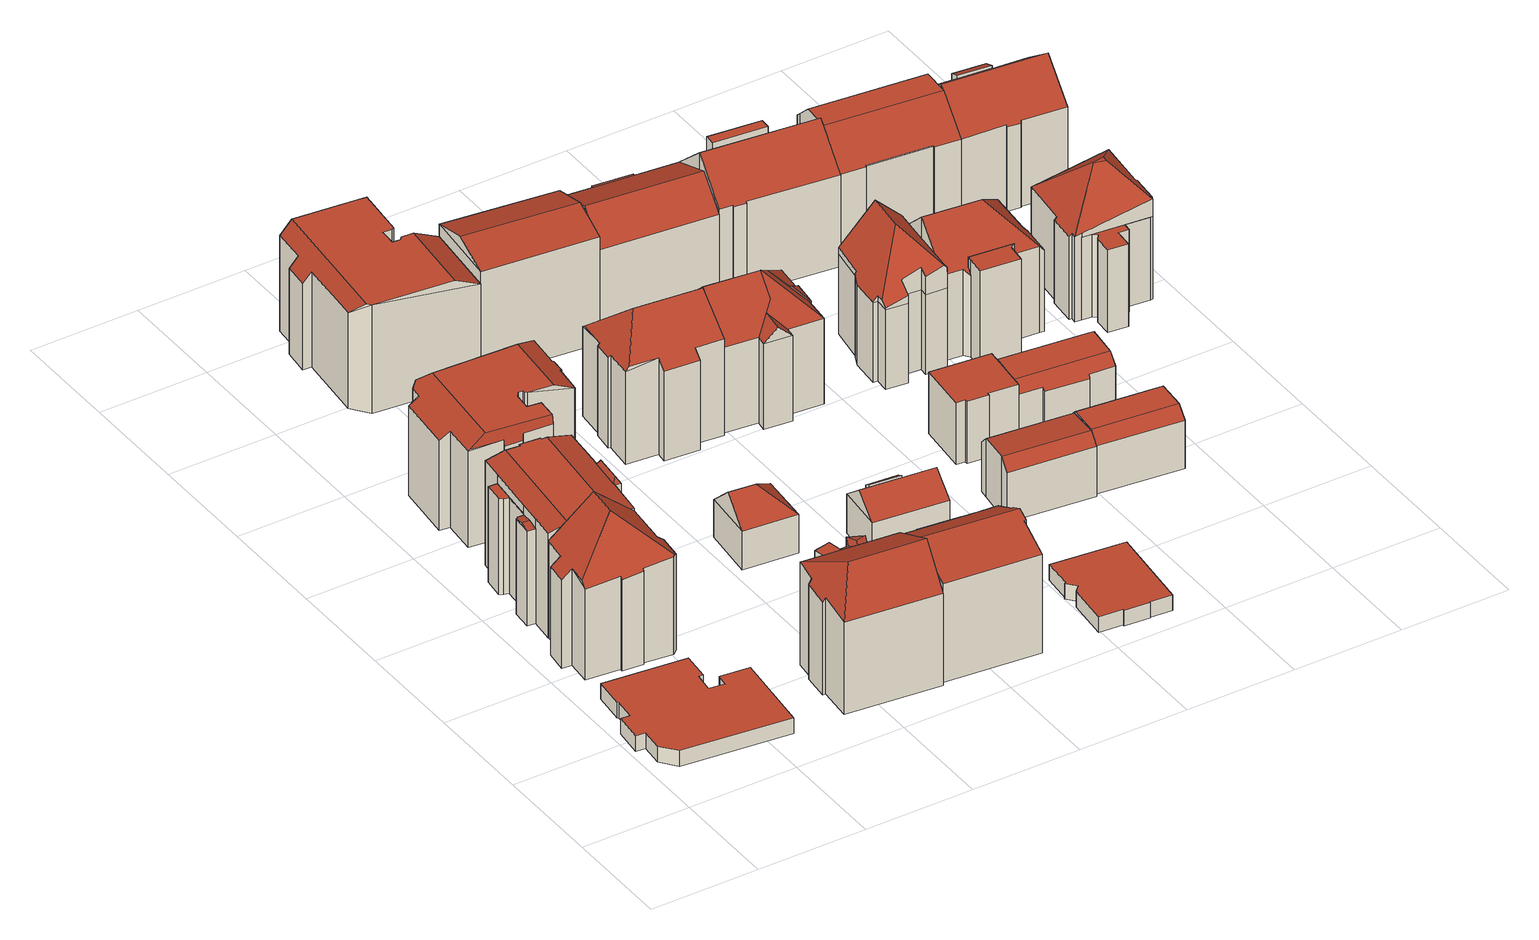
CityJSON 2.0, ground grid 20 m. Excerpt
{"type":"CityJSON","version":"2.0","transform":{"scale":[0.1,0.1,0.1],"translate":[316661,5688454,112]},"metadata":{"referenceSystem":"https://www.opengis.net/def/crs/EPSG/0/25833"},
"CityObjects":{
"building1":{"type":"Building","attributes":{"Dachtyp_tdc":"tdcPolyFlatRoof","Gemeindeschluessel":14713000,"Dachneigung":0,"QualitaetDacherkennung":0,"Geometrietyp2DReferenz":"3000","BezugspunktDach":"2000","function":"31001_9998","measuredHeight":3},"geometry":[{"type":"MultiSurface","lod":"2","boundaries":[[[0,1,2,3,4,5,6,7,8,9,10,11,12,13,14,15,16]],[[16,15,17,18]],[[15,14,19,17]],[[14,13,20,19]],[[13,12,21,20]],[[12,11,22,21]],[[11,10,23,22]],[[10,9,24,23]],[[9,8,25,24]],[[8,7,26,25]],[[7,6,27,26]],[[6,5,28,27]],[[5,4,29,28]],[[4,3,30,29]],[[3,2,31,30]],[[2,1,32,31]],[[1,0,33,32]],[[0,16,18,33]],[[18,17,19,20,21,22,23,24,25,26,27,28,29,30,31,32,33]]],"semantics":{"surfaces":[{"type":"RoofSurface"},{"type":"WallSurface"},{"type":"GroundSurface"}],"values":[0,1,1,1,1,1,1,1,1,1,1,1,1,1,1,1,1,1,2]}}]},
"building2":{"type":"Building","attributes":{"Dachtyp_tdc":"tdcFreeFormRoof","Gemeindeschluessel":14713000,"Dachneigung":41.14,"QualitaetDacherkennung":33,"Geometrietyp2DReferenz":"3000","function":"31001_9998","roofType":"5000","measuredHeight":25.45},"geometry":[{"type":"MultiSurface","lod":"2","boundaries":[[[34,35,36,37]],[[35,38,39,36]],[[38,40,41,39]],[[40,42,43,41]],[[42,44,45,43]],[[44,46,47,45]],[[46,48,49,47]],[[48,50,51,49]],[[50,52,53,51]],[[52,54,55,53]],[[54,56,57,55]],[[56,58,59,57]],[[58,60,61,59]],[[60,62,63,61]],[[62,64,65,63]],[[64,34,37,65]],[[66,67,52,50,48,46,44,42,68]],[[40,38,35,34,69,66,68]],[[66,69,64,62,60,58,56,54,67]],[[42,40,68]],[[54,52,67]],[[34,64,69]],[[37,36,39,41,43,45,47,49,51,53,55,57,59,61,63,65]]],"semantics":{"surfaces":[{"type":"WallSurface"},{"type":"RoofSurface"},{"type":"GroundSurface"}],"values":[0,0,0,0,0,0,0,0,0,0,0,0,0,0,0,0,1,1,1,0,0,0,2]}}]},
"building3":{"type":"Building","attributes":{"Gemeindeschluessel":14713000,"Geometrietyp2DReferenz":"3000","function":"31001_9998","roofType":"9999"},"children":["building3-1","building3-2","building3-3","building3-4"]},
"building3-1":{"type":"BuildingPart","attributes":{"Dachtyp_tdc":"tdcPolyFlatRoof","Dachneigung":0,"QualitaetDacherkennung":80,"Geometrietyp2DReferenz":"3000","roofType":"1000","measuredHeight":18.37},"parents":["building3"],"geometry":[{"type":"MultiSurface","lod":"2","boundaries":[[[70,71,72,73]],[[74,75,76,77]],[[75,78,79,76]],[[78,80,81,79]],[[80,70,73,81]],[[80,78,75,74,71,70]],[[73,72,77,76,79,81]],[[77,72,71,74]]],"semantics":{"surfaces":[{"type":"WallSurface"},{"type":"RoofSurface"},{"type":"GroundSurface"},{"type":"ClosureSurface"}],"values":[0,0,0,0,0,1,2,3]}}]},
"building3-2":{"type":"BuildingPart","attributes":{"Dachtyp_tdc":"tdcCutGableRoof","Dachneigung":0.678,"QualitaetDacherkennung":58,"Geometrietyp2DReferenz":"3000","roofType":"9999","measuredHeight":21.07},"parents":["building3"],"geometry":[{"type":"MultiSurface","lod":"2","boundaries":[[[82,83,84,85]],[[83,86,87,84]],[[86,88,89,87]],[[88,90,91,92,89]],[[93,94,95,96,97]],[[94,98,99,95]],[[98,100,101,99]],[[100,102,103,101]],[[102,104,105,106,103]],[[107,74,77,108]],[[109,72,71]],[[109,110,111,72]],[[110,112,113,111]],[[112,114,115,113]],[[114,116,117,115]],[[116,82,85,117]],[[112,110,109,107,104,102,100]],[[98,94,93,118,119,90,88,86]],[[100,98,86,83,82,116,114,112]],[[85,84,87,89,92,120,121,96,95,99,101,103,106,77,72,111,113,115,117]],[[122,91,90,119]],[[122,120,92,91]],[[123,122,119,118]],[[123,121,120,122]],[[93,97,123,118]],[[97,96,121,123]],[[107,108,124,105,104]],[[108,77,106,105]],[[108,105,124]],[[109,71,74,107]],[[71,72,77,74]]],"semantics":{"surfaces":[{"type":"WallSurface"},{"type":"RoofSurface"},{"type":"GroundSurface"},{"type":"ClosureSurface"}],"values":[0,0,0,0,0,0,0,0,0,0,0,0,0,0,0,0,1,1,1,2,0,3,0,3,0,3,0,3,3,0,3]}}]},
"building3-3":{"type":"BuildingPart","attributes":{"Dachtyp_tdc":"tdcFreeFormRoof","Dachneigung":10.09,"QualitaetDacherkennung":76,"Geometrietyp2DReferenz":"3000","roofType":"5000","measuredHeight":18.59},"parents":["building3"],"geometry":[{"type":"MultiSurface","lod":"2","boundaries":[[[105,125,126,106]],[[125,127,128,126]],[[127,129,130,128]],[[129,108,77,130]],[[124,131,125,105]],[[129,132,131,124,108]],[[125,131,132,127]],[[127,132,129]],[[126,128,130,77,106]],[[106,77,108,105]],[[124,105,108]]],"semantics":{"surfaces":[{"type":"WallSurface"},{"type":"RoofSurface"},{"type":"GroundSurface"},{"type":"ClosureSurface"}],"values":[0,0,0,0,1,1,0,0,2,3,3]}}]},
"building3-4":{"type":"BuildingPart","attributes":{"Dachtyp_tdc":"tdcFreeFormRoof","Dachneigung":56.47,"QualitaetDacherkennung":15,"Geometrietyp2DReferenz":"3000","roofType":"5000","measuredHeight":20.82},"parents":["building3"],"geometry":[{"type":"MultiSurface","lod":"2","boundaries":[[[91,133,134,92]],[[133,135,136,134]],[[135,97,96,136]],[[137,123,97,135]],[[138,137,135,133]],[[138,133,91,122]],[[137,138,122,123]],[[92,134,136,96,121,120]],[[121,96,97,123]],[[120,121,123,122]],[[92,120,122,91]]],"semantics":{"surfaces":[{"type":"WallSurface"},{"type":"RoofSurface"},{"type":"GroundSurface"},{"type":"ClosureSurface"}],"values":[0,0,0,1,1,1,1,2,3,3,3]}}]},
"building4":{"type":"Building","attributes":{"Gemeindeschluessel":14713000,"Geometrietyp2DReferenz":"3000","function":"31001_9998","roofType":"9999"},"children":["building4-1","building4-2","building4-3"]},
"building4-1":{"type":"BuildingPart","attributes":{"Dachtyp_tdc":"tdcHipAndGableRoof","Dachneigung":27.5,"QualitaetDacherkennung":30,"Geometrietyp2DReferenz":"3000","roofType":"5000","measuredHeight":24.78},"parents":["building4"],"geometry":[{"type":"MultiSurface","lod":"2","boundaries":[[[139,140,141,142,143]],[[140,144,145,141]],[[144,146,147,145]],[[146,148,149,147]],[[148,150,151,149]],[[150,152,153,151]],[[152,154,155,153]],[[154,156,157,155]],[[156,158,159,157]],[[158,160,161,159]],[[160,162,163,161]],[[162,164,163]],[[160,158,156,154,152,150,165]],[[150,148,146,165]],[[146,144,140,139,166,162,160,165]],[[167,168,142,141,145,147,149,151,153,155,157,159,161,163]],[[143,169,170,166,139]],[[143,142,168,169]],[[168,167,170,169]],[[170,164,162,166]],[[170,167,163,164]]],"semantics":{"surfaces":[{"type":"WallSurface"},{"type":"RoofSurface"},{"type":"GroundSurface"},{"type":"ClosureSurface"}],"values":[0,0,0,0,0,0,0,0,0,0,0,0,1,1,1,2,0,3,3,0,3]}}]},
"building4-2":{"type":"BuildingPart","attributes":{"Dachtyp_tdc":"tdcFreeFormRoof","Dachneigung":13.63,"QualitaetDacherkennung":47,"Geometrietyp2DReferenz":"3000","roofType":"5000","measuredHeight":18.03},"parents":["building4"],"geometry":[{"type":"MultiSurface","lod":"2","boundaries":[[[171,169,168,172]],[[169,173,141,168]],[[173,143,142,141]],[[174,175,176,177]],[[175,178,179,176]],[[178,180,181,179]],[[180,171,172,181]],[[175,174,182,183,184,185]],[[183,186,170,169,187,184]],[[169,143,173,169,171,187]],[[171,180,188,185,184,187]],[[180,178,188]],[[178,175,185,188]],[[172,168,141,142,168,167,189,177,176,179,181]],[[168,142,143,169]],[[168,169,170,167]],[[190,186,183]],[[189,167,170,186,190]],[[182,190,183]],[[189,190,182,174,177]]],"semantics":{"surfaces":[{"type":"WallSurface"},{"type":"RoofSurface"},{"type":"GroundSurface"},{"type":"ClosureSurface"}],"values":[0,0,0,0,0,0,0,1,1,1,1,1,1,2,3,3,0,3,0,3]}}]},
"building4-3":{"type":"BuildingPart","attributes":{"Dachtyp_tdc":"tdcPolyFlatRoof","Dachneigung":0,"QualitaetDacherkennung":70,"Geometrietyp2DReferenz":"3000","roofType":"1000","measuredHeight":17.7},"parents":["building4"],"geometry":[{"type":"MultiSurface","lod":"2","boundaries":[[[164,191,192,163]],[[191,193,194,192]],[[193,195,196,194]],[[195,174,177,196]],[[170,186,190,182,174,195,193,191,164]],[[163,192,194,196,177,189,167]],[[167,189,190,186,170]],[[189,177,174,182,190]],[[163,167,170,164]]],"semantics":{"surfaces":[{"type":"WallSurface"},{"type":"RoofSurface"},{"type":"GroundSurface"},{"type":"ClosureSurface"}],"values":[0,0,0,0,1,2,3,3,3]}}]},
"building5":{"type":"Building","attributes":{"Dachtyp_tdc":"tdcFreeFormRoof","Gemeindeschluessel":14713000,"Dachneigung":0.414,"QualitaetDacherkennung":57,"Geometrietyp2DReferenz":"3000","function":"31001_9998","roofType":"5000","measuredHeight":20.68},"geometry":[{"type":"MultiSurface","lod":"2","boundaries":[[[197,198,199,200]],[[198,201,202,199]],[[201,203,204,202]],[[203,205,206,204]],[[205,207,208,206]],[[207,209,210,208]],[[209,211,212,210]],[[211,213,214,212]],[[213,215,216,214]],[[215,217,218,216]],[[217,219,220,218]],[[219,221,222,220]],[[221,223,224,222]],[[223,225,226,224]],[[225,227,228,226]],[[227,229,230,228]],[[229,231,232,230]],[[231,233,234,232]],[[233,235,236,234]],[[235,237,238,236]],[[237,239,240,238]],[[239,241,242,240]],[[241,243,244,242]],[[243,245,246,244]],[[245,247,248,246]],[[247,197,200,248]],[[203,249,250,251,213,211,209,207,205]],[[233,231,229,252,253,254,237,235]],[[241,239,254,253,255,256,197,247,245,243]],[[250,249,201,198,256,255]],[[252,227,225,223,221,219,217,215,251,250,255,253]],[[203,201,249]],[[229,227,252]],[[215,213,251]],[[239,237,254]],[[198,197,256]],[[200,199,202,204,206,208,210,212,214,216,218,220,222,224,226,228,230,232,234,236,238,240,242,244,246,248]]],"semantics":{"surfaces":[{"type":"WallSurface"},{"type":"RoofSurface"},{"type":"GroundSurface"}],"values":[0,0,0,0,0,0,0,0,0,0,0,0,0,0,0,0,0,0,0,0,0,0,0,0,0,0,1,1,1,1,1,0,0,0,0,0,2]}}]},
"building6":{"type":"Building","attributes":{"Dachtyp_tdc":"tdcHipAndGableRoof","Gemeindeschluessel":14713000,"Dachneigung":42.86,"QualitaetDacherkennung":62,"Geometrietyp2DReferenz":"3000","function":"31001_9998","roofType":"5000","measuredHeight":11.87},"geometry":[{"type":"MultiSurface","lod":"2","boundaries":[[[257,258,259,260]],[[258,261,262,259]],[[261,263,264,262]],[[263,257,260,264]],[[261,258,265]],[[257,263,266]],[[258,257,266,265]],[[263,261,265,266]],[[260,259,262,264]]],"semantics":{"surfaces":[{"type":"WallSurface"},{"type":"RoofSurface"},{"type":"GroundSurface"}],"values":[0,0,0,0,1,0,1,1,2]}}]},
"building7":{"type":"Building","attributes":{"Dachtyp_tdc":"tdcFreeFormRoof","Gemeindeschluessel":14713000,"Dachneigung":0.213,"QualitaetDacherkennung":59,"Geometrietyp2DReferenz":"3000","function":"31001_9998","roofType":"5000","measuredHeight":20.87},"geometry":[{"type":"MultiSurface","lod":"2","boundaries":[[[267,268,269,270]],[[268,271,272,269]],[[271,273,274,272]],[[273,275,276,274]],[[275,277,278,276]],[[277,279,280,278]],[[279,281,282,280]],[[281,283,284,282]],[[283,285,286,284]],[[285,287,288,286]],[[287,289,290,288]],[[289,291,292,290]],[[291,293,294,292]],[[293,295,296,294]],[[295,297,298,296]],[[297,267,270,298]],[[293,291,299,300]],[[301,302,275,273,271,268,267,297]],[[300,299,289,287,285,283,281,279,277,302,301,295]],[[291,289,299]],[[295,293,300]],[[297,295,301]],[[277,275,302]],[[270,269,272,274,276,278,280,282,284,286,288,290,292,294,296,298]]],"semantics":{"surfaces":[{"type":"WallSurface"},{"type":"RoofSurface"},{"type":"GroundSurface"}],"values":[0,0,0,0,0,0,0,0,0,0,0,0,0,0,0,0,1,1,1,0,0,0,0,2]}}]},
"building8":{"type":"Building","attributes":{"Gemeindeschluessel":14713000,"Geometrietyp2DReferenz":"3000","function":"31001_9998","roofType":"9999"},"children":["building8-1","building8-2"]},
"building8-1":{"type":"BuildingPart","attributes":{"Dachtyp_tdc":"tdcGableRoof","Dachneigung":21.6,"QualitaetDacherkennung":23,"Geometrietyp2DReferenz":"3000","roofType":"3100","measuredHeight":22.41},"parents":["building8"],"geometry":[{"type":"MultiSurface","lod":"2","boundaries":[[[303,304,305,306,307]],[[304,308,309,305]],[[308,310,311,309]],[[310,312,313,311]],[[312,314,315,313]],[[314,316,317,315]],[[316,318,319,317]],[[318,320,321,319]],[[320,322,323,321]],[[322,324,325,323]],[[324,326,327,328,325]],[[322,320,318,316,314,312]],[[312,310,308,304,303,329,326,324,322]],[[330,306,305,309,311,313,315,317,319,321,323,325,328]],[[303,307,331,329]],[[307,306,330,331]],[[331,327,326,329]],[[331,330,328,327]]],"semantics":{"surfaces":[{"type":"WallSurface"},{"type":"RoofSurface"},{"type":"GroundSurface"},{"type":"ClosureSurface"}],"values":[0,0,0,0,0,0,0,0,0,0,0,1,1,2,0,3,0,3]}}]},
"building8-2":{"type":"BuildingPart","attributes":{"Dachtyp_tdc":"tdcPolyFlatRoof","Dachneigung":7.86,"QualitaetDacherkennung":56,"Geometrietyp2DReferenz":"3000","roofType":"2100","measuredHeight":17.24},"parents":["building8"],"geometry":[{"type":"MultiSurface","lod":"2","boundaries":[[[332,333,334,335]],[[333,307,306,334]],[[327,336,337,328]],[[336,338,339,337]],[[338,332,335,339]],[[338,336,327,331,307,333,332]],[[335,334,306,330,328,337,339]],[[330,306,307,331]],[[328,330,331,327]]],"semantics":{"surfaces":[{"type":"WallSurface"},{"type":"RoofSurface"},{"type":"GroundSurface"},{"type":"ClosureSurface"}],"values":[0,0,0,0,0,1,2,3,3]}}]},
"building9":{"type":"Building","attributes":{"Dachtyp_tdc":"tdcFreeFormRoof","Gemeindeschluessel":14713000,"Dachneigung":34.55,"QualitaetDacherkennung":41,"Geometrietyp2DReferenz":"3000","function":"31001_9998","roofType":"5000","measuredHeight":23.7},"geometry":[{"type":"MultiSurface","lod":"2","boundaries":[[[340,341,342,343]],[[341,344,345,342]],[[344,346,347,345]],[[346,348,349,347]],[[348,350,351,349]],[[350,352,353,351]],[[352,354,355,353]],[[354,356,357,355]],[[356,358,359,357]],[[358,360,361,359]],[[360,362,363,361]],[[362,340,343,363]],[[364,365,358,356,354,352,350,366]],[[344,341,340,367,364,366,348,346]],[[364,367,362,360,365]],[[340,362,367]],[[350,348,366]],[[360,358,365]],[[343,342,345,347,349,351,353,355,357,359,361,363]]],"semantics":{"surfaces":[{"type":"WallSurface"},{"type":"RoofSurface"},{"type":"GroundSurface"}],"values":[0,0,0,0,0,0,0,0,0,0,0,0,1,1,1,0,0,0,2]}}]},
"building10":{"type":"Building","attributes":{"Gemeindeschluessel":14713000,"Geometrietyp2DReferenz":"3000","function":"31001_9998","roofType":"9999"},"children":["building10-1","building10-2"]},
"building10-1":{"type":"BuildingPart","attributes":{"Dachtyp_tdc":"tdcPolyFlatRoof","Dachneigung":31.61,"QualitaetDacherkennung":47,"Geometrietyp2DReferenz":"3000","roofType":"2100","measuredHeight":8.01},"parents":["building10"],"geometry":[{"type":"MultiSurface","lod":"2","boundaries":[[[368,369,370,371,372]],[[373,374,375,376,377]],[[374,368,372,375]],[[374,373,369,368]],[[372,371,376,375]],[[373,377,370,369]],[[377,376,371,370]]],"semantics":{"surfaces":[{"type":"WallSurface"},{"type":"RoofSurface"},{"type":"GroundSurface"},{"type":"ClosureSurface"}],"values":[0,0,0,1,2,0,3]}}]},
"building10-2":{"type":"BuildingPart","attributes":{"Dachtyp_tdc":"tdcFreeFormRoof","Dachneigung":39.46,"QualitaetDacherkennung":52,"Geometrietyp2DReferenz":"3000","roofType":"5000","measuredHeight":11.14},"parents":["building10"],"geometry":[{"type":"MultiSurface","lod":"2","boundaries":[[[378,379,380,381]],[[379,377,376,380]],[[370,382,383,371]],[[382,384,385,383]],[[384,378,381,385]],[[382,370,377,379,386,387]],[[386,378,384,387]],[[378,386,379]],[[382,387,384]],[[381,380,376,371,383,385]],[[371,376,377,370]]],"semantics":{"surfaces":[{"type":"WallSurface"},{"type":"RoofSurface"},{"type":"GroundSurface"},{"type":"ClosureSurface"}],"values":[0,0,0,0,0,1,1,0,0,2,3]}}]},
"building11":{"type":"Building","attributes":{"Dachtyp_tdc":"tdcGableRoof","Gemeindeschluessel":14713000,"Dachneigung":16.69,"QualitaetDacherkennung":68,"Geometrietyp2DReferenz":"3000","function":"31001_9998","roofType":"3100","measuredHeight":22.76},"geometry":[{"type":"MultiSurface","lod":"2","boundaries":[[[388,389,390,391]],[[389,392,393,390]],[[392,394,395,393]],[[394,388,391,395]],[[392,389,396]],[[388,394,397]],[[389,388,397,396]],[[394,392,396,397]],[[391,390,393,395]]],"semantics":{"surfaces":[{"type":"WallSurface"},{"type":"RoofSurface"},{"type":"GroundSurface"}],"values":[0,0,0,0,0,0,1,1,2]}}]},
"building12":{"type":"Building","attributes":{"Dachtyp_tdc":"tdcPolyFlatRoof","Gemeindeschluessel":14713000,"Dachneigung":0,"QualitaetDacherkennung":0,"Geometrietyp2DReferenz":"3000","BezugspunktDach":"2000","function":"31001_9998","measuredHeight":3},"geometry":[{"type":"MultiSurface","lod":"2","boundaries":[[[398,399,400,401,402,403,404,405,406,407,408,409]],[[409,408,410,411]],[[408,407,412,410]],[[407,406,413,412]],[[406,405,414,413]],[[405,404,415,414]],[[404,403,416,415]],[[403,402,417,416]],[[402,401,418,417]],[[401,400,419,418]],[[400,399,420,419]],[[399,398,421,420]],[[398,409,411,421]],[[411,410,412,413,414,415,416,417,418,419,420,421]]],"semantics":{"surfaces":[{"type":"RoofSurface"},{"type":"WallSurface"},{"type":"GroundSurface"}],"values":[0,1,1,1,1,1,1,1,1,1,1,1,1,2]}}]},
"building13":{"type":"Building","attributes":{"Dachtyp_tdc":"tdcFreeFormRoof","Gemeindeschluessel":14713000,"Dachneigung":43.55,"QualitaetDacherkennung":75,"Geometrietyp2DReferenz":"3000","function":"31001_9998","roofType":"5000","measuredHeight":23.51},"geometry":[{"type":"MultiSurface","lod":"2","boundaries":[[[422,423,424,425]],[[423,426,427,424]],[[426,428,429,427]],[[428,430,431,429]],[[430,432,433,431]],[[432,434,435,433]],[[434,436,437,435]],[[436,438,439,437]],[[438,440,441,439]],[[440,442,443,441]],[[442,444,445,443]],[[444,422,425,445]],[[446,447,448,444,442]],[[449,450,446,442,440]],[[449,440,438]],[[450,449,438,436]],[[451,447,446,450,436,434]],[[452,451,434,432]],[[453,454,452,432,430]],[[453,430,428]],[[454,453,428,426]],[[452,454,426,423]],[[448,447,451,452,423,422]],[[448,422,444]],[[425,424,427,429,431,433,435,437,439,441,443,445]]],"semantics":{"surfaces":[{"type":"WallSurface"},{"type":"RoofSurface"},{"type":"GroundSurface"}],"values":[0,0,0,0,0,0,0,0,0,0,0,0,1,1,0,1,1,1,1,1,1,1,1,0,2]}}]},
"building14":{"type":"Building","attributes":{"Dachtyp_tdc":"tdcCutGableRoof","Gemeindeschluessel":14713000,"Dachneigung":2.88,"QualitaetDacherkennung":70,"Geometrietyp2DReferenz":"3000","function":"31001_9998","roofType":"9999","measuredHeight":11.5},"geometry":[{"type":"MultiSurface","lod":"2","boundaries":[[[455,456,457,458]],[[456,459,460,457]],[[459,461,462,460]],[[461,463,464,462]],[[463,465,466,464]],[[465,467,468,466]],[[467,469,470,468]],[[469,471,472,470]],[[471,473,474,472]],[[473,475,476,474]],[[475,477,478,476]],[[477,455,458,478]],[[459,456,455,477]],[[475,473,471,469,467,465,463,461]],[[477,475,461,459]],[[458,457,460,462,464,466,468,470,472,474,476,478]]],"semantics":{"surfaces":[{"type":"WallSurface"},{"type":"RoofSurface"},{"type":"GroundSurface"}],"values":[0,0,0,0,0,0,0,0,0,0,0,0,1,1,1,2]}}]},
"building15":{"type":"Building","attributes":{"Gemeindeschluessel":14713000,"Geometrietyp2DReferenz":"3000","function":"31001_9998","roofType":"9999"},"children":["building15-1","building15-2"]},
"building15-1":{"type":"BuildingPart","attributes":{"Dachtyp_tdc":"tdcPolyFlatRoof","Dachneigung":8.11,"QualitaetDacherkennung":71,"Geometrietyp2DReferenz":"3000","roofType":"2100","measuredHeight":17.24},"parents":["building15"],"geometry":[{"type":"MultiSurface","lod":"2","boundaries":[[[479,480,481,482]],[[480,483,484,481]],[[483,485,486,484]],[[485,483,480,479,487]],[[488,482,481,484,486]],[[479,482,488,487]],[[488,486,485,487]]],"semantics":{"surfaces":[{"type":"WallSurface"},{"type":"RoofSurface"},{"type":"GroundSurface"},{"type":"ClosureSurface"}],"values":[0,0,0,1,2,3,3]}}]},
"building15-2":{"type":"BuildingPart","attributes":{"Dachtyp_tdc":"tdcGableRoof","Dachneigung":23.62,"QualitaetDacherkennung":42,"Geometrietyp2DReferenz":"3000","roofType":"3100","measuredHeight":22.31},"parents":["building15"],"geometry":[{"type":"MultiSurface","lod":"2","boundaries":[[[489,490,491,492]],[[490,493,479,482,491]],[[494,486,485]],[[494,495,496,486]],[[495,497,498,496]],[[497,499,500,498]],[[499,501,502,500]],[[501,489,492,502]],[[497,495,494,503,493,490,489]],[[489,501,499,497]],[[492,491,482,488,486,496,498,500,502]],[[487,479,493,503]],[[487,488,482,479]],[[485,487,503,494]],[[485,486,488,487]]],"semantics":{"surfaces":[{"type":"WallSurface"},{"type":"RoofSurface"},{"type":"GroundSurface"},{"type":"ClosureSurface"}],"values":[0,0,0,0,0,0,0,0,1,1,2,0,3,0,3]}}]},
"building16":{"type":"Building","attributes":{"Dachtyp_tdc":"tdcPolyFlatRoof","Gemeindeschluessel":14713000,"Dachneigung":0,"QualitaetDacherkennung":59,"Geometrietyp2DReferenz":"3000","function":"31001_9998","roofType":"1000","measuredHeight":11.88},"geometry":[{"type":"MultiSurface","lod":"2","boundaries":[[[504,505,506,507]],[[505,508,509,506]],[[508,510,511,509]],[[510,512,513,511]],[[512,514,515,513]],[[514,516,517,515]],[[516,518,519,517]],[[518,504,507,519]],[[518,516,514,512,510,508,505,504]],[[507,506,509,511,513,515,517,519]]],"semantics":{"surfaces":[{"type":"WallSurface"},{"type":"RoofSurface"},{"type":"GroundSurface"}],"values":[0,0,0,0,0,0,0,0,1,2]}}]},
"building17":{"type":"Building","attributes":{"Dachtyp_tdc":"tdcCutGableRoof","Gemeindeschluessel":14713000,"Dachneigung":0.475,"QualitaetDacherkennung":68,"Geometrietyp2DReferenz":"3000","function":"31001_9998","roofType":"9999","measuredHeight":11.19},"geometry":[{"type":"MultiSurface","lod":"2","boundaries":[[[520,521,522,523]],[[521,524,525,522]],[[524,526,527,525]],[[526,528,529,527]],[[528,530,531,529]],[[530,532,533,531]],[[532,534,535,533]],[[534,536,537,535]],[[536,538,539,537]],[[538,540,541,539]],[[540,542,543,541]],[[542,520,523,543]],[[532,530,528,526,524,521,520,542]],[[540,538,536,534]],[[542,540,534,532]],[[523,522,525,527,529,531,533,535,537,539,541,543]]],"semantics":{"surfaces":[{"type":"WallSurface"},{"type":"RoofSurface"},{"type":"GroundSurface"}],"values":[0,0,0,0,0,0,0,0,0,0,0,0,1,1,1,2]}}]},
"building18":{"type":"Building","attributes":{"Dachtyp_tdc":"tdcFreeFormRoof","Gemeindeschluessel":14713000,"Dachneigung":47.77,"QualitaetDacherkennung":35,"Geometrietyp2DReferenz":"3000","function":"31001_9998","roofType":"5000","measuredHeight":23.78},"geometry":[{"type":"MultiSurface","lod":"2","boundaries":[[[544,545,546,547]],[[545,548,549,546]],[[548,550,551,549]],[[550,552,553,551]],[[552,554,555,553]],[[554,556,557,555]],[[556,558,559,557]],[[558,560,561,559]],[[560,562,563,561]],[[562,564,565,563]],[[564,566,567,565]],[[566,568,569,567]],[[568,570,571,569]],[[570,544,547,571]],[[572,573,574,575,576,577,578,579]],[[578,580,581,582,583,579]],[[584,585,586,558,587,588,572,579,583]],[[552,573,572,588,554]],[[554,588,587,556]],[[556,587,558]],[[558,586,560]],[[560,586,585,562]],[[562,585,584,564]],[[564,584,583,582,566]],[[566,582,581,568]],[[568,581,580,570]],[[544,577,576,545]],[[570,580,578,577,544]],[[545,576,575,548]],[[548,575,574,550]],[[550,574,573,552]],[[547,546,549,551,553,555,557,559,561,563,565,567,569,571]]],"semantics":{"surfaces":[{"type":"WallSurface"},{"type":"RoofSurface"},{"type":"GroundSurface"}],"values":[0,0,0,0,0,0,0,0,0,0,0,0,0,0,1,1,1,0,0,0,0,0,0,0,0,0,0,0,0,0,0,2]}}]},
"building19":{"type":"Building","attributes":{"Dachtyp_tdc":"tdcCutGableRoof","Gemeindeschluessel":14713000,"Dachneigung":2.38,"QualitaetDacherkennung":71,"Geometrietyp2DReferenz":"3000","function":"31001_9998","roofType":"9999","measuredHeight":11.71},"geometry":[{"type":"MultiSurface","lod":"2","boundaries":[[[589,590,591,592]],[[590,593,594,591]],[[593,595,596,594]],[[595,597,598,596]],[[597,599,600,598]],[[599,601,602,600]],[[601,603,604,602]],[[603,605,606,604]],[[605,607,608,606]],[[607,609,610,608]],[[609,611,612,610]],[[611,589,592,612]],[[593,590,589,611]],[[609,607,605,603,601,599,597,595]],[[611,609,595,593]],[[592,591,594,596,598,600,602,604,606,608,610,612]]],"semantics":{"surfaces":[{"type":"WallSurface"},{"type":"RoofSurface"},{"type":"GroundSurface"}],"values":[0,0,0,0,0,0,0,0,0,0,0,0,1,1,1,2]}}]},
"building20":{"type":"Building","attributes":{"Gemeindeschluessel":14713000,"Geometrietyp2DReferenz":"3000","function":"31001_9998","roofType":"9999"},"children":["building20-1","building20-2"]},
"building20-1":{"type":"BuildingPart","attributes":{"Dachtyp_tdc":"tdcGableRoof","Dachneigung":41.17,"QualitaetDacherkennung":47,"Geometrietyp2DReferenz":"3000","roofType":"3100","measuredHeight":24.26},"parents":["building20"],"geometry":[{"type":"MultiSurface","lod":"2","boundaries":[[[613,614,615]],[[614,616,617,615]],[[616,618,619,617]],[[618,620,621,619]],[[620,622,623,621]],[[622,624,625,623]],[[624,626,627,625]],[[626,628,629,627]],[[628,630,631,629]],[[630,632,633,631]],[[632,495,634,633]],[[495,635,636,634]],[[632,630,628,626,624,622,620,618]],[[618,616,614,613,635,495,632]],[[615,617,619,621,623,625,627,629,631,633,634,636]],[[613,615,636,635]]],"semantics":{"surfaces":[{"type":"WallSurface"},{"type":"RoofSurface"},{"type":"GroundSurface"},{"type":"ClosureSurface"}],"values":[0,0,0,0,0,0,0,0,0,0,0,0,1,1,2,3]}}]},
"building20-2":{"type":"BuildingPart","attributes":{"Dachtyp_tdc":"tdcPolyFlatRoof","Dachneigung":0,"QualitaetDacherkennung":44,"Geometrietyp2DReferenz":"3000","roofType":"1000","measuredHeight":19.8},"parents":["building20"],"geometry":[{"type":"MultiSurface","lod":"2","boundaries":[[[637,638,639,636,635]],[[638,640,641,639]],[[640,642,615,641]],[[642,613,615]],[[640,638,637,642]],[[636,639,641,615]],[[635,613,642,637]],[[635,636,615,613]]],"semantics":{"surfaces":[{"type":"WallSurface"},{"type":"RoofSurface"},{"type":"GroundSurface"},{"type":"ClosureSurface"}],"values":[0,0,0,0,1,2,0,3]}}]},
"building21":{"type":"Building","attributes":{"Gemeindeschluessel":14713000,"Geometrietyp2DReferenz":"3000","function":"31001_9998","roofType":"9999"},"children":["building21-1","building21-2"]},
"building21-1":{"type":"BuildingPart","attributes":{"Dachtyp_tdc":"tdcFreeFormRoof","Dachneigung":42.97,"QualitaetDacherkennung":57,"Geometrietyp2DReferenz":"3000","roofType":"5000","measuredHeight":23.24},"parents":["building21"],"geometry":[{"type":"MultiSurface","lod":"2","boundaries":[[[643,644,645,646]],[[644,647,648,645]],[[647,649,650,648]],[[649,651,652,650]],[[653,654,655,656]],[[654,657,658,655]],[[657,659,660,658]],[[659,661,662,660]],[[661,663,664,662]],[[663,643,646,664]],[[659,657,654,653,665,651,649,666]],[[649,647,644,643,663,666]],[[663,661,659,666]],[[646,645,648,650,652,667,656,655,658,660,662,664]],[[667,652,651,665]],[[653,656,667,665]]],"semantics":{"surfaces":[{"type":"WallSurface"},{"type":"RoofSurface"},{"type":"GroundSurface"},{"type":"ClosureSurface"}],"values":[0,0,0,0,0,0,0,0,0,0,1,1,1,2,3,3]}}]},
"building21-2":{"type":"BuildingPart","attributes":{"Dachtyp_tdc":"tdcPolyFlatRoof","Dachneigung":0,"QualitaetDacherkennung":8,"Geometrietyp2DReferenz":"3000","roofType":"1000","measuredHeight":18.66},"parents":["building21"],"geometry":[{"type":"MultiSurface","lod":"2","boundaries":[[[668,669,653,656,670]],[[671,672,673,652,651]],[[672,674,675,673]],[[674,668,670,675]],[[674,672,671,676,669,668]],[[670,656,667,652,673,675]],[[665,653,669,676]],[[665,667,656,653]],[[651,665,676,671]],[[651,652,667,665]]],"semantics":{"surfaces":[{"type":"WallSurface"},{"type":"RoofSurface"},{"type":"GroundSurface"},{"type":"ClosureSurface"}],"values":[0,0,0,0,1,2,0,3,0,3]}}]},
"building22":{"type":"Building","attributes":{"Dachtyp_tdc":"tdcFreeFormRoof","Gemeindeschluessel":14713000,"Dachneigung":44.66,"QualitaetDacherkennung":64,"Geometrietyp2DReferenz":"3000","function":"31001_9998","roofType":"5000","measuredHeight":22.99},"geometry":[{"type":"MultiSurface","lod":"2","boundaries":[[[677,678,679,680]],[[678,681,682,679]],[[681,683,684,682]],[[683,685,686,684]],[[685,687,688,686]],[[687,689,690,688]],[[689,691,692,690]],[[691,693,694,692]],[[693,695,696,694]],[[695,697,698,696]],[[697,699,700,698]],[[699,701,702,700]],[[701,703,704,702]],[[703,705,706,704]],[[705,707,708,706]],[[707,677,680,708]],[[691,709,710,701,699,711,712,693]],[[713,714,715,716,717,718,719,720,721,722]],[[722,721,723,710,709]],[[703,710,723,705]],[[705,723,721,720,707]],[[707,720,719,677]],[[677,719,718,678]],[[678,718,717,681]],[[681,717,716,683]],[[683,716,715,685]],[[685,715,714,687]],[[687,714,713,689]],[[689,713,722,709,691]],[[695,712,711,697]],[[693,712,695]],[[697,711,699]],[[701,710,703]],[[680,679,682,684,686,688,690,692,694,696,698,700,702,704,706,708]]],"semantics":{"surfaces":[{"type":"WallSurface"},{"type":"RoofSurface"},{"type":"GroundSurface"}],"values":[0,0,0,0,0,0,0,0,0,0,0,0,0,0,0,0,1,1,1,0,0,0,0,0,0,0,0,0,0,0,0,0,0,2]}}]},
"building23":{"type":"Building","attributes":{"Gemeindeschluessel":14713000,"Geometrietyp2DReferenz":"3000","function":"31001_9998","roofType":"9999"},"children":["building23-1","building23-2"]},
"building23-1":{"type":"BuildingPart","attributes":{"Dachtyp_tdc":"tdcPolyFlatRoof","Dachneigung":0,"QualitaetDacherkennung":58,"Geometrietyp2DReferenz":"3000","roofType":"1000","measuredHeight":15.91},"parents":["building23"],"geometry":[{"type":"MultiSurface","lod":"2","boundaries":[[[724,725,726,727]],[[725,728,729,726]],[[728,730,731,729]],[[732,733,734,735]],[[733,736,737,734]],[[736,738,739,737]],[[738,740,741,739]],[[740,742,743,741]],[[742,744,745,743]],[[744,724,727,745]],[[744,742,740,738,736,733,732,730,728,725,724]],[[727,726,729,731,735,734,737,739,741,743,745]],[[735,731,730,732]]],"semantics":{"surfaces":[{"type":"WallSurface"},{"type":"RoofSurface"},{"type":"GroundSurface"},{"type":"ClosureSurface"}],"values":[0,0,0,0,0,0,0,0,0,0,1,2,3]}}]},
"building23-2":{"type":"BuildingPart","attributes":{"Dachtyp_tdc":"tdcCutTentRoof","Dachneigung":44.28,"QualitaetDacherkennung":50,"Geometrietyp2DReferenz":"3000","roofType":"9999","measuredHeight":23.66},"parents":["building23"],"geometry":[{"type":"MultiSurface","lod":"2","boundaries":[[[746,747,748,749]],[[747,750,751,748]],[[750,752,753,751]],[[752,754,755,753]],[[754,756,757,755]],[[756,758,759,757]],[[758,760,761,759]],[[760,762,763,761]],[[762,764,765,763]],[[764,766,767,765]],[[766,768,732,735,767]],[[769,731,730]],[[769,746,749,731]],[[756,754,752,750,747,746,770,771]],[[758,756,771,772]],[[768,766,764,762,760,758,772,773]],[[746,769,768,773,770]],[[773,772,771,770]],[[749,748,751,753,755,757,759,761,763,765,767,735,731]],[[769,730,732,768]],[[730,731,735,732]]],"semantics":{"surfaces":[{"type":"WallSurface"},{"type":"RoofSurface"},{"type":"GroundSurface"},{"type":"ClosureSurface"}],"values":[0,0,0,0,0,0,0,0,0,0,0,0,0,1,1,1,1,1,2,0,3]}}]},
"building24":{"type":"Building","attributes":{"Gemeindeschluessel":14713000,"Geometrietyp2DReferenz":"3000","function":"31001_9998","roofType":"9999"},"children":["building24-1","building24-2"]},
"building24-1":{"type":"BuildingPart","attributes":{"Dachtyp_tdc":"tdcPolyFlatRoof","Dachneigung":22.7,"QualitaetDacherkennung":77,"Geometrietyp2DReferenz":"3000","roofType":"2100","measuredHeight":18.08},"parents":["building24"],"geometry":[{"type":"MultiSurface","lod":"2","boundaries":[[[774,775,776]],[[774,777,778,775]],[[777,779,780,778]],[[779,781,782,783,780]],[[781,779,777,774]],[[775,778,780,783]],[[776,782,781,774]],[[776,775,783,782]]],"semantics":{"surfaces":[{"type":"WallSurface"},{"type":"RoofSurface"},{"type":"GroundSurface"},{"type":"ClosureSurface"}],"values":[0,0,0,0,1,2,0,3]}}]},
"building24-2":{"type":"BuildingPart","attributes":{"Dachtyp_tdc":"tdcGableRoof","Dachneigung":43.27,"QualitaetDacherkennung":76,"Geometrietyp2DReferenz":"3000","roofType":"3100","measuredHeight":22.71},"parents":["building24"],"geometry":[{"type":"MultiSurface","lod":"2","boundaries":[[[782,784,785,783]],[[784,786,787,785]],[[786,788,789,787]],[[788,790,791,789]],[[790,792,793,791]],[[792,794,795,793]],[[794,796,797,795]],[[796,798,799,797]],[[798,691,800,799]],[[691,801,802,800]],[[801,803,804,802]],[[803,776,775,804]],[[801,691,798,796,794,792,790,788]],[[788,786,784,782,776,803,801]],[[783,785,787,789,791,793,795,797,799,800,802,804,775]],[[783,775,776,782]]],"semantics":{"surfaces":[{"type":"WallSurface"},{"type":"RoofSurface"},{"type":"GroundSurface"},{"type":"ClosureSurface"}],"values":[0,0,0,0,0,0,0,0,0,0,0,0,1,1,2,3]}}]}
},
"vertices":[
[201,207,42],[172,211,42],[176,246,42],[185,246,42],[190,297,42],[37,313,42],[31,256,42],[33,255,42],[29,215,42],[12,217,42],[6,164,42],[24,162,42],[20,122,42],[43,93,42],[241,71,42],[258,223,42],[204,229,42],[258,223,12],[204,229,12],[241,71,12],[43,93,12],[20,122,12],[24,162,12],[6,164,12],[12,217,12],[29,215,12],[33,255,12],[31,256,12],[37,313,12],[190,297,12],[185,246,12],[176,246,12],[172,211,12],[201,207,12],
[210,485,205],[203,409,204],[203,409,10],[210,485,10],[215,408,194],[215,408,10],[210,364,194],[210,364,10],[200,356,197],[200,356,10],[147,362,192],[147,362,10],[146,358,189],[146,358,10],[108,362,185],[108,362,10],[108,366,189],[108,366,10],[46,372,184],[46,372,10],[50,417,195],[50,417,10],[32,419,179],[32,419,10],[37,459,179],[37,459,10],[55,457,195],[55,457,10],[59,497,195],[59,497,10],[60,501,195],[60,501,10],[133,436,265],[47,383,195],[203,359,199],[139,493,265],
[62,679,193],[78,678,193],[78,678,9],[62,679,9],[69,586,193],[73,635,193],[73,635,9],[69,586,9],[64,637,193],[64,637,9],[58,642,193],[58,642,9],
[182,714,219],[182,711,219],[182,711,9],[182,714,9],[192,710,220],[192,710,9],[234,706,210],[234,706,9],[226,622,210],[226,622,206],[226,622,9],[219,559,210],[210,485,210],[210,485,9],[219,559,9],[219,559,206],[168,490,220],[168,490,9],[94,497,219],[94,497,9],[60,501,210],[60,501,9],[64,544,210],[64,544,191],[64,544,9],[69,586,210],[69,586,191],[78,678,210],[83,720,210],[83,720,9],[118,717,219],[118,717,9],[145,714,219],[145,714,9],[145,718,219],[145,718,9],[218,559,210],[225,622,210],[225,622,9],[218,559,9],[225,622,206],[218,559,206],[66,564,195],
[49,546,191],[49,546,9],[52,582,191],[52,582,9],[58,587,191],[58,587,9],[51,565,195],[52,582,192],
[238,621,206],[238,621,9],[232,557,206],[232,557,9],[226,565,217],[231,615,217],
[507,196,218],[507,197,218],[507,197,20],[507,196,20],[507,196,190],[519,195,218],[519,195,20],[508,100,268],[508,100,20],[503,45,197],[503,45,20],[329,62,197],[329,62,20],[335,125,205],[335,125,20],[330,125,197],[330,125,20],[335,173,203],[335,173,20],[340,172,212],[340,172,20],[344,213,218],[344,213,20],[395,208,218],[395,208,20],[395,208,197],[370,113,268],[439,203,218],[439,203,20],[477,200,20],[477,200,197],[439,203,197],
[471,213,197],[471,213,20],[507,197,190],[432,234,197],[447,234,197],[447,234,20],[432,234,20],[457,255,197],[457,255,20],[485,243,197],[485,243,20],[433,232,197],[435,219,200],[455,218,200],[456,218,200],[438,206,197],[458,213,199],[464,235,200],[435,219,20],[435,219,197],
[403,218,197],[403,218,20],[396,251,197],[396,251,20],[427,258,197],[427,258,20],
[108,969,190],[138,995,180],[138,995,5],[108,969,5],[336,975,191],[336,975,5],[330,911,193],[330,911,5],[333,910,191],[333,910,5],[331,884,191],[331,884,5],[327,883,193],[327,883,5],[321,830,193],[321,830,5],[320,829,194],[320,829,5],[238,838,211],[238,838,5],[234,841,211],[234,841,5],[234,846,211],[234,846,5],[225,846,211],[225,846,5],[219,837,211],[219,837,5],[216,807,211],[216,807,5],[241,804,211],[241,804,5],[237,763,196],[237,763,5],[185,769,194],[185,769,5],[183,766,183],[183,766,5],[151,769,182],[151,769,5],[151,772,193],[151,772,5],[89,779,190],[89,779,5],[95,840,190],[95,840,5],[76,843,177],[76,843,5],[87,949,177],[87,949,5],[105,947,190],[105,947,5],[336,973,193],[296,957,211],[284,833,211],[238,767,211],[122,781,212],[93,779,192],[140,963,212],[119,978,197],
[407,562,105],[506,551,105],[506,551,33],[407,562,33],[496,453,107],[496,453,33],[397,463,107],[397,463,33],[451,506,152],[402,511,152],
[144,1318,192],[128,1320,174],[128,1320,9],[144,1318,9],[133,1367,174],[133,1367,9],[149,1366,192],[149,1366,9],[155,1428,192],[155,1428,9],[307,1413,217],[307,1413,9],[298,1320,217],[298,1320,9],[293,1317,217],[293,1317,9],[277,1319,217],[277,1319,9],[275,1289,217],[275,1289,9],[290,1288,217],[290,1288,9],[294,1293,217],[294,1293,9],[361,1286,196],[361,1286,9],[346,1143,196],[346,1143,9],[156,1162,217],[156,1162,9],[131,1193,193],[131,1193,9],[316,1291,217],[302,1148,217],[150,1170,217],[176,1426,217],
[647,183,213],[691,178,214],[691,178,25],[647,183,25],[647,183,197],[687,134,237],[687,134,25],[691,134,237],[691,134,25],[689,112,249],[689,112,25],[687,90,240],[687,90,25],[683,90,240],[683,90,25],[677,28,215],[677,28,25],[503,45,215],[503,45,25],[512,131,249],[512,131,25],[519,195,214],[519,195,25],[553,191,214],[553,191,197],[553,191,25],[647,181,215],[647,181,25],[647,181,197],
[641,208,194],[639,192,196],[639,192,25],[641,208,25],[561,200,196],[561,200,25],[563,217,194],[563,217,25],
[581,802,204],[530,807,203],[530,807,18],[581,802,18],[528,789,191],[528,789,18],[465,795,190],[465,795,18],[467,814,204],[467,814,18],[409,820,196],[409,820,18],[414,871,195],[414,871,18],[410,872,191],[410,872,18],[414,909,191],[414,909,18],[418,909,195],[418,909,18],[423,966,191],[423,966,18],[596,948,191],[596,948,18],[466,889,255],[423,961,195],[416,820,204],[589,876,255],
[680,451,114],[679,439,121],[679,439,116],[679,439,41],[680,451,41],[622,445,121],[623,456,114],[623,456,41],[622,445,41],[622,445,116],
[574,361,116],[583,449,116],[583,449,41],[574,361,41],[718,435,116],[718,435,41],[709,347,116],[709,347,41],[578,405,152],[713,391,152],
[555,1122,219],[346,1143,219],[346,1143,14],[555,1122,14],[361,1286,220],[361,1286,14],[569,1261,220],[569,1261,14],[354,1214,242],[562,1190,242],
[794,106,63],[783,95,63],[776,18,63],[819,14,63],[819,11,63],[865,7,63],[865,9,63],[905,5,63],[922,165,63],[787,179,63],[782,124,63],[780,123,63],[782,124,33],[780,123,33],[787,179,33],[922,165,33],[905,5,33],[865,9,33],[865,7,33],[819,11,33],[819,14,33],[776,18,33],[783,95,33],[794,106,33],
[596,948,188],[770,930,188],[770,930,23],[596,948,23],[765,880,188],[765,880,23],[769,880,188],[769,880,23],[764,834,188],[764,834,23],[760,834,188],[760,834,23],[755,783,188],[755,783,23],[691,789,188],[691,789,23],[689,771,188],[689,771,23],[638,776,188],[638,776,23],[641,795,188],[641,795,23],[581,802,188],[581,802,23],[684,829,225],[688,864,258],[589,875,258],[663,773,212],[669,817,212],[689,864,258],[716,886,234],[743,858,210],[740,859,210],
[965,318,139],[808,334,139],[808,334,43],[965,318,43],[810,353,158],[810,353,43],[818,411,155],[818,411,43],[820,427,138],[820,427,43],[848,423,139],[848,423,43],[849,428,134],[849,428,43],[946,418,134],[946,418,43],[946,414,138],[946,414,43],[974,411,138],[974,411,43],[972,395,155],[972,395,43],[967,337,158],[967,337,43],
[639,1255,193],[641,1280,190],[641,1280,21],[639,1255,21],[713,1272,190],[713,1272,21],[710,1247,193],[710,1247,21],[639,1254,193],[639,1254,21],
[561,1176,244],[569,1261,207],[569,1261,21],[561,1176,21],[639,1255,206],[710,1247,207],[779,1240,207],[779,1240,21],[770,1155,244],[770,1155,21],[764,1101,194],[764,1101,21],[555,1122,194],[555,1122,21],[639,1254,207],
[938,503,158],[884,509,158],[884,509,39],[938,503,39],[884,504,158],[884,504,39],[845,508,158],[845,508,39],[845,513,158],[845,513,39],[829,514,158],[829,514,39],[838,608,158],[838,608,39],[948,597,158],[948,597,39],
[974,411,139],[1002,408,139],[1002,408,47],[974,411,47],[1002,412,135],[1002,412,47],[1097,402,135],[1097,402,47],[1097,399,138],[1097,399,47],[1128,396,138],[1128,396,47],[1126,376,159],[1126,376,47],[1121,322,159],[1121,322,47],[1119,302,139],[1119,302,47],[965,318,140],[965,318,47],[967,338,159],[967,338,47],[972,392,159],[972,392,47],
[926,754,185],[927,769,185],[927,769,32],[926,754,32],[892,772,185],[892,772,32],[890,749,185],[890,749,32],[851,753,185],[851,753,32],[853,779,185],[853,779,32],[845,780,185],[845,780,32],[849,833,185],[849,833,32],[858,853,185],[858,853,32],[860,853,185],[860,853,32],[870,920,185],[870,920,32],[980,908,185],[980,908,32],[965,765,185],[965,765,32],[964,751,185],[964,751,32],[852,765,197],[851,753,189],[890,749,201],[892,772,216],[927,769,228],[926,754,219],[959,752,230],[926,841,269],[964,751,225],[965,765,225],[980,908,225],[934,913,269],[870,920,198],[860,853,196],[858,853,193],[845,780,187],[853,779,196],
[948,597,143],[1117,579,143],[1117,579,42],[948,597,42],[1114,558,159],[1114,558,42],[1109,503,157],[1109,503,42],[1107,485,139],[1107,485,42],[1061,489,138],[1061,489,42],[1059,485,133],[1059,485,42],[980,493,134],[980,493,42],[980,498,139],[980,498,42],[938,503,139],[938,503,42],[940,520,157],[940,520,42],[946,576,159],[946,576,42],
[934,1224,207],[934,1224,206],[934,1224,27],[990,1218,206],[990,1218,27],[982,1146,270],[982,1146,27],[976,1078,203],[976,1078,27],[811,1096,204],[811,1096,27],[811,1094,202],[811,1094,27],[788,1097,202],[788,1097,27],[788,1099,204],[788,1099,27],[764,1101,204],[764,1101,27],[771,1169,270],[771,1169,27],[779,1240,27],[836,1234,207],[836,1234,27],
[836,1234,225],[838,1253,225],[838,1253,27],[935,1243,225],[935,1243,27],[934,1224,225],
[1141,807,201],[1149,806,192],[1149,806,35],[1141,807,35],[1143,748,192],[1143,748,35],[1135,749,201],[1135,749,35],[1090,753,201],[1090,753,35],[1009,752,192],[1001,762,200],[1001,762,35],[1009,752,35],[965,765,201],[965,765,35],[972,837,268],[972,837,35],[980,908,201],[980,908,35],[1148,891,201],[1148,891,35],[1010,761,201],[1078,826,267],[1010,761,35],
[1006,720,221],[1009,752,221],[1006,720,35],[1090,753,221],[1081,746,221],[1081,746,35],[1077,712,221],[1077,712,35],[1010,761,221],
[991,1228,204],[1047,1222,204],[1047,1222,31],[991,1228,31],[1049,1236,204],[1049,1236,31],[1149,1225,204],[1149,1225,31],[1148,1212,204],[1148,1212,31],[1200,1207,204],[1200,1207,31],[1198,1190,204],[1198,1190,31],[1186,1056,204],[1186,1056,31],[1140,1061,204],[1140,1061,31],[1139,1063,204],[1139,1063,31],[1020,1075,204],[1020,1075,31],[1020,1073,204],[1020,1073,31],[976,1078,204],[976,1078,31],[981,1136,204],[981,1136,31],[984,1156,204],[984,1156,31],[990,1218,204],[990,1218,31],[1191,1114,261],[981,1136,261],[1020,1075,206],[1139,1063,206],[1198,1190,238],[1200,1207,222],[1148,1212,223],[1149,1225,210],[1049,1236,210],[1047,1222,223],[991,1228,223],[990,1218,232],[987,1190,259],[1196,1168,259],[984,1156,260],
[1222,716,201],[1229,725,201],[1229,725,42],[1222,716,42],[1222,732,201],[1222,732,42],[1204,734,201],[1204,734,42],[1328,721,201],[1324,721,201],[1324,721,42],[1328,721,42],[1279,725,201],[1279,725,42],[1278,712,201],[1278,712,42],[1259,713,201],[1259,713,42],[1256,679,201],[1256,679,42],[1220,683,201],[1220,683,42],
[1192,735,206],[1193,745,206],[1193,745,42],[1192,735,42],[1188,746,201],[1188,746,42],[1193,796,201],[1193,796,42],[1197,796,206],[1197,796,42],[1207,885,206],[1207,885,42],[1342,871,235],[1342,871,42],[1334,782,234],[1334,782,42],[1338,781,231],[1338,781,42],[1333,730,231],[1333,730,42],[1329,730,235],[1329,730,42],[1328,721,235],[1204,734,208],[1271,803,277],[1271,805,277],[1292,807,278],[1291,797,278],
[1261,1184,221],[1261,1184,40],[1261,1184,216],[1263,1203,213],[1263,1203,40],[1323,1197,213],[1323,1197,40],[1322,1178,221],[1322,1178,216],[1322,1178,40],
[1322,1177,216],[1322,1177,40],[1385,1171,216],[1385,1171,40],[1379,1104,267],[1379,1104,40],[1373,1038,205],[1373,1038,40],[1292,1046,205],[1292,1046,40],[1290,1044,202],[1290,1044,40],[1266,1046,203],[1266,1046,40],[1266,1049,205],[1266,1049,40],[1186,1056,40],[1192,1123,267],[1192,1123,40],[1198,1190,216],[1198,1190,40]
]}
